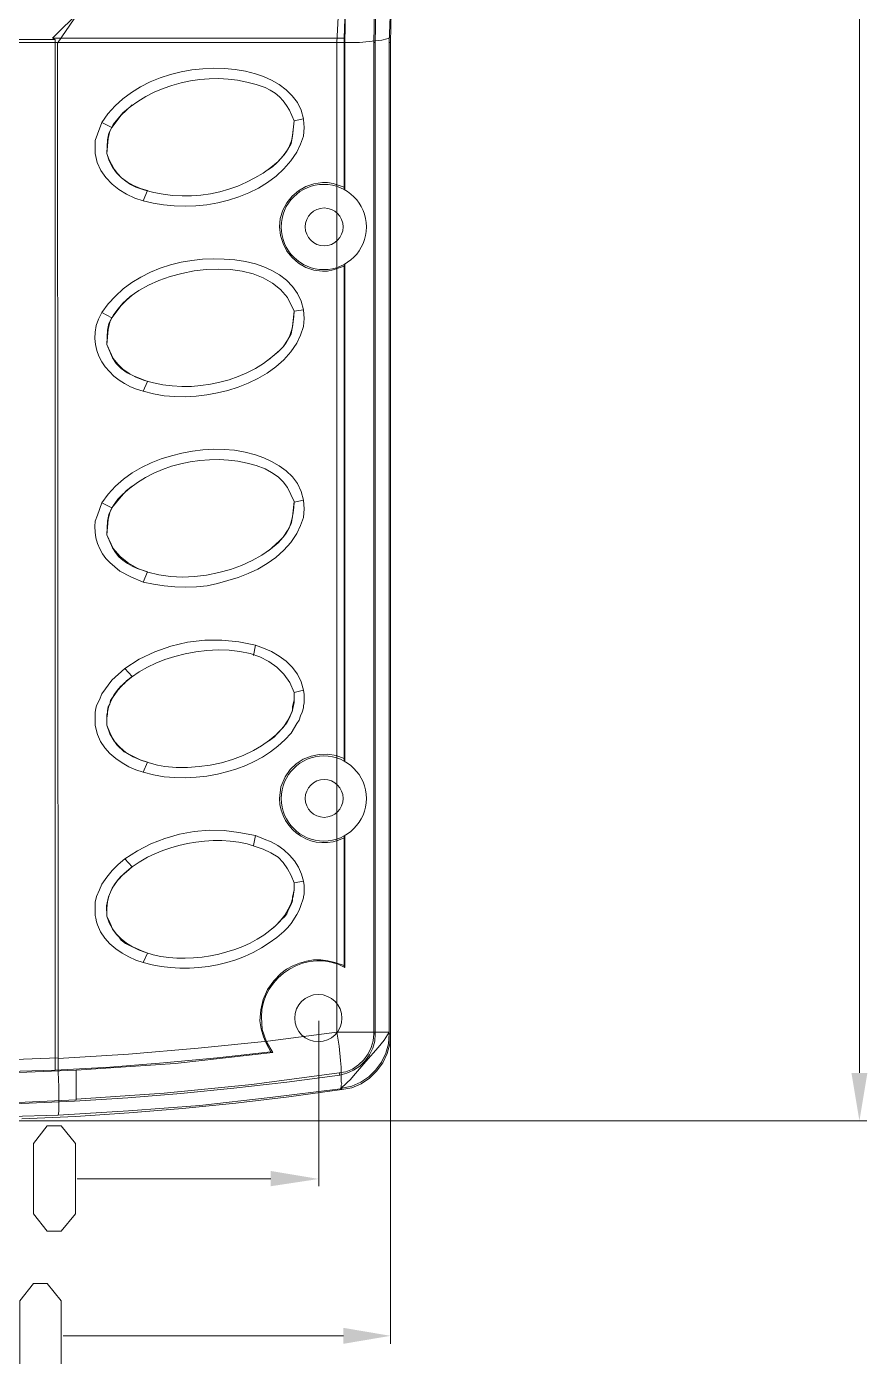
# Model space of a CAD drawing. Header units: millimetres. Extents: x 0 to 210, y 1 to 151.
# Drawn here: x 81.79 to 106.31, y 51.06 to 89.82 of the extents above; entities that cross this region are included whole.
import ezdxf

# ---------------------------------------------------------------- set-up
doc = ezdxf.new("R2010")
doc.units = ezdxf.units.MM

msp = doc.modelspace()

# ---------------------------------------------------------------- hatches: boundary and pattern name
h = msp.add_hatch(color=7)
h.dxf.hatch_style = 2
h.paths.add_polyline_path([(105.841692, 59.321766), (106.307302, 59.321766), (106.074497, 57.924937)])
h = msp.add_hatch(color=7)
h.dxf.hatch_style = 2
h.paths.add_polyline_path([(88.910425, 56.464615), (88.910425, 56.020169), (90.307254, 56.23181)])
h = msp.add_hatch(color=7)
h.dxf.hatch_style = 2
h.paths.add_polyline_path([(91.026833, 51.893173), (91.026833, 51.427563), (92.402498, 51.660368)])

# ---------------------------------------------------------------- linework, layer by layer
at = {"color": 7, "lineweight": 0}
for points in [[(95.280814, 103.618195), (94.784892, 102.817319), (94.317927, 101.999054), (93.880362, 101.164533), (93.472641, 100.314895), (93.095206, 99.451274), (92.748502, 98.574808), (92.432972, 97.686632), (92.149059, 96.787883), (91.897205, 95.879698), (91.677856, 94.963211), (91.491453, 94.039559), (91.338441, 93.10988), (91.219262, 92.175308), (91.134361, 91.23698), (91.084179, 90.296033), (91.069161, 89.353602)], [(95.979229, 103.173749), (95.49865, 102.395672), (95.046695, 101.601526), (94.623703, 100.792308), (94.230017, 99.969011), (93.865977, 99.132631), (93.531925, 98.284164), (93.228201, 97.424604), (92.955146, 96.554946), (92.713101, 95.676187), (92.502408, 94.78932), (92.323407, 93.895342), (92.17644, 92.995246), (92.061847, 92.09003), (91.979969, 91.180687), (91.931148, 90.268212), (91.915725, 89.353602)], [(96.042721, 103.131421), (95.558936, 102.359318), (95.104329, 101.570088), (94.679177, 100.764858), (94.283754, 99.944755), (93.918337, 99.110905), (93.583202, 98.264436), (93.278625, 97.406474), (93.004881, 96.538147), (92.762247, 95.660582), (92.550998, 94.774904), (92.371411, 93.882242), (92.223761, 92.983722), (92.108324, 92.080471), (92.025377, 91.173616), (91.975194, 90.264284), (91.958053, 89.353602)], [(96.40251, 102.898616), (95.92752, 102.138153), (95.48153, 101.361306), (95.064754, 100.569125), (94.677406, 99.762661), (94.3197, 98.942965), (93.991851, 98.111089), (93.694071, 97.268083), (93.426576, 96.414999), (93.189578, 95.552886), (92.983291, 94.682797), (92.807931, 93.805782), (92.66371, 92.922892), (92.550842, 92.035178), (92.469541, 91.143691), (92.420022, 90.249482), (92.402498, 89.353602)], [(90.836356, 89.353602), (90.963341, 91.766308), (91.106992, 92.862905), (91.290127, 93.956195), (91.514434, 95.043103), (91.781597, 96.120553), (92.093304, 97.185471), (92.451242, 98.234779), (92.857096, 99.265404), (93.312554, 100.27427), (94.010969, 101.734591), (94.667055, 101.438294), (95.174994, 101.247817), (95.25965, 101.247817), (95.344306, 101.268981)], [(92.36017, 89.353602), (92.423663, 90.89858), (92.511161, 92.057965), (92.654004, 93.212658), (92.85208, 94.359621), (93.105278, 95.495816), (93.413487, 96.618205), (93.776593, 97.723749), (94.194487, 98.809411), (94.667055, 99.872152), (95.344306, 101.268981)], [(91.047997, 89.480587), (91.078681, 90.339214), (91.123824, 91.198002), (91.188064, 92.055526), (91.27604, 92.910359), (91.392389, 93.761074), (91.541749, 94.606247), (91.728757, 95.44445), (91.958053, 96.274258), (92.36017, 97.586431), (92.82578, 98.87744), (93.333718, 100.147285)], [(82.688184, 89.332438), (87.38661, 96.189601)], [(82.540035, 89.480587), (88.21201, 95.089069)], [(106.074497, 59.321766), (106.074497, 95.152561)], [(66.222526, 89.353602), (90.836356, 89.353602)], [(82.624692, 89.438258), (74.434191, 89.438258)], [(91.047997, 89.480587), (82.540035, 89.480587)], [(82.540035, 89.480587), (82.624692, 89.438258)], [(82.624692, 89.438258), (82.624692, 59.406423)], [(82.709348, 59.766212), (82.688184, 89.332438)], [(92.36017, 88.380054), (92.36017, 89.459422), (92.339006, 89.480587), (92.296678, 89.459422), (92.148529, 89.417094), (91.492443, 89.353602), (90.836356, 89.353602)], [(90.836356, 89.353602), (90.836356, 60.506955)], [(91.047997, 89.353602), (91.047997, 89.480587)], [(91.069161, 89.353602), (91.047997, 89.353602)], [(91.047997, 85.141949), (91.047997, 89.353602)], [(91.069161, 89.353602), (91.069161, 85.078457)], [(91.958053, 89.353602), (91.915725, 89.353602)], [(91.915725, 89.353602), (91.915725, 60.464627)], [(91.958053, 89.353602), (91.958053, 60.464627)], [(92.36017, 89.353602), (92.402498, 89.353602)], [(92.36017, 88.380054), (92.36017, 89.353602)], [(92.402498, 89.353602), (92.402498, 60.464627)], [(83.979193, 87.025553), (84.162011, 87.277027), (84.369164, 87.506376), (84.598226, 87.713688), (84.846772, 87.899051), (85.112374, 88.062553), (85.392609, 88.204283), (85.685048, 88.324329), (85.987268, 88.422779), (86.296841, 88.499722), (86.611342, 88.555247), (86.928344, 88.589441), (87.245423, 88.602393), (87.560152, 88.594191), (87.870104, 88.564924), (88.172855, 88.514679), (88.465979, 88.443546)], [(88.465979, 88.443546), (88.700782, 88.361296), (88.932101, 88.256377), (89.153078, 88.128441), (89.356854, 87.977143), (89.536574, 87.802134), (89.685377, 87.603068), (89.796408, 87.379596), (89.862808, 87.131373)], [(92.36017, 88.380054), (92.36017, 60.506955)], [(89.587675, 87.067881), (89.527327, 87.228637), (89.454755, 87.380117), (89.369576, 87.521379), (89.271404, 87.651481), (89.159857, 87.769479), (89.034549, 87.874431), (88.895095, 87.965395), (88.741112, 88.041429), (88.480298, 88.131096), (88.213781, 88.201687), (87.942828, 88.253405), (87.668705, 88.286453), (87.392678, 88.301034), (87.116014, 88.297351), (86.83998, 88.275607), (86.565841, 88.236006), (86.294864, 88.17875), (86.028317, 88.104043), (85.767464, 88.012087), (85.513572, 87.903085), (85.267909, 87.777241), (85.03174, 87.634758), (84.806332, 87.475839), (84.592951, 87.300686), (84.444803, 87.131373), (84.317818, 86.96206), (84.211998, 86.771584), (84.16967, 86.559943), (84.127342, 86.115497)], [(84.868084, 87.533491), (84.698772, 87.385342), (84.550623, 87.237194), (84.27549, 86.877404)], [(85.185546, 84.739832), (84.941338, 84.82141), (84.705038, 84.930821), (84.482636, 85.067059), (84.28012, 85.229119), (84.10348, 85.415997), (83.958707, 85.626689), (83.851789, 85.860191), (83.788716, 86.115497), (83.788716, 86.496451), (83.852208, 86.686927), (83.979193, 87.025553)], [(84.27549, 86.877404), (83.979193, 87.025553)], [(84.127342, 86.115497), (84.18769, 85.954741), (84.260262, 85.803261), (84.345441, 85.661999), (84.443612, 85.531897), (84.55516, 85.413899), (84.680468, 85.308947), (84.819922, 85.217983), (84.973905, 85.141949), (85.234327, 85.051895), (85.500585, 84.981055), (85.771393, 84.929208), (86.045469, 84.896132), (86.321529, 84.881605), (86.59829, 84.885407), (86.874468, 84.907315), (87.148779, 84.947107), (87.419941, 85.004563), (87.686669, 85.079459), (87.947681, 85.171576), (88.201692, 85.28069), (88.44742, 85.40658), (88.68358, 85.549025), (88.90889, 85.707803), (89.122065, 85.882692), (89.270214, 86.052005), (89.397198, 86.221318), (89.503019, 86.411794), (89.545347, 86.623435), (89.587675, 87.067881)], [(84.27549, 86.877404), (84.190834, 86.708091), (84.148506, 86.517615), (84.127342, 86.115497)], [(89.587675, 87.067881), (89.545347, 86.644599), (89.513659, 86.490254), (89.460029, 86.344631), (89.387485, 86.207656), (89.29905, 86.079254), (89.197752, 85.95935), (89.086616, 85.847871), (88.968667, 85.744741), (88.846932, 85.649887)], [(89.587675, 87.067881), (89.862808, 87.131373)], [(89.862808, 87.110209), (89.883972, 86.877404), (89.862808, 86.623435), (89.778152, 86.39063), (89.672332, 86.157825)], [(84.127342, 86.115497), (84.19518, 85.905214), (84.29214, 85.71743), (84.415134, 85.551662), (84.561073, 85.407426), (84.72687, 85.284238), (84.909437, 85.181615), (85.105686, 85.099073), (85.31253, 85.036129)], [(85.185546, 84.739832), (85.478561, 84.670586), (85.781941, 84.621218), (86.093106, 84.591978), (86.409475, 84.583118), (86.728466, 84.594889), (87.047499, 84.627542), (87.363994, 84.681328), (87.675368, 84.756498), (87.979041, 84.853304), (88.272433, 84.971996), (88.552962, 85.112825), (88.818047, 85.276044), (89.065107, 85.461902), (89.291562, 85.67065), (89.49483, 85.902541), (89.672332, 86.157825)], [(91.047997, 85.141949), (90.730536, 85.24777), (90.561223, 85.268934), (90.413075, 85.268934), (90.164122, 85.235712), (89.929922, 85.154813), (89.716365, 85.031768), (89.529342, 84.872107), (89.374743, 84.681362), (89.258458, 84.465062), (89.186378, 84.22874), (89.164394, 83.977925), (89.192295, 83.728209), (89.266246, 83.492176), (89.381532, 83.275604), (89.533442, 83.084271), (89.717264, 82.923957), (89.928285, 82.800441), (90.161792, 82.719501), (90.413075, 82.686915), (90.561223, 82.686915), (90.730536, 82.729244), (91.047997, 82.835064)], [(85.31253, 85.036129), (85.185546, 84.739832)], [(91.047997, 85.141949), (91.047997, 85.078457)], [(83.979193, 81.480563), (84.166998, 81.733304), (84.377136, 81.963224), (84.607465, 82.170522), (84.855849, 82.3554), (85.120147, 82.51806), (85.39822, 82.658704), (85.687929, 82.777532), (85.987135, 82.874747), (86.293699, 82.950549), (86.605482, 83.005141), (86.920344, 83.038724), (87.236147, 83.0515), (87.550751, 83.043669), (87.862017, 83.015434), (88.167806, 82.966996), (88.465979, 82.898556)], [(89.587675, 81.522891), (89.397198, 81.925008), (89.197694, 82.154863), (88.959993, 82.344644), (88.689402, 82.49607), (88.391227, 82.610857), (88.070773, 82.690724), (87.733348, 82.737387), (87.384257, 82.752564), (87.028805, 82.737974), (86.6723, 82.695333), (86.320046, 82.626358), (85.97735, 82.532768), (85.649519, 82.41628), (85.341857, 82.278611), (85.059671, 82.121479), (84.808267, 81.946601), (84.592951, 81.755696), (84.444803, 81.586383), (84.317818, 81.395906), (84.211998, 81.20543), (84.16967, 80.993789), (84.127342, 80.549343)], [(88.465979, 82.898556), (88.704009, 82.816293), (88.937409, 82.709766), (89.159433, 82.579049), (89.363336, 82.424216), (89.542371, 82.245343), (89.689792, 82.042502), (89.798853, 81.815769), (89.862808, 81.565219)], [(91.047997, 82.877392), (91.047997, 82.835064)], [(91.047997, 68.485815), (91.047997, 82.835064)], [(91.069161, 82.898556), (91.069161, 68.422323)], [(84.868084, 81.988501), (84.698772, 81.840352), (84.550623, 81.692203), (84.27549, 81.332414)], [(85.185546, 79.194842), (84.998065, 79.250591), (84.817809, 79.323293), (84.646434, 79.411805), (84.485593, 79.514981), (84.33694, 79.631679), (84.202129, 79.760753), (84.082813, 79.901061), (83.980648, 80.051458), (83.897286, 80.2108), (83.834382, 80.377943), (83.79359, 80.551743), (83.776563, 80.731056), (83.784956, 80.914739), (83.820423, 81.101647), (83.884617, 81.290636), (83.979193, 81.480563)], [(84.27549, 81.332414), (83.979193, 81.480563)], [(84.127342, 80.549343), (84.317818, 80.147225), (84.444803, 79.977913), (84.592951, 79.829764), (84.783428, 79.70278), (84.973905, 79.596959), (85.228825, 79.504289), (85.491962, 79.431276), (85.76168, 79.377678), (86.036342, 79.343255), (86.314311, 79.327763), (86.593949, 79.330961), (86.873621, 79.352608), (87.151689, 79.392461), (87.426516, 79.450279), (87.696466, 79.52582), (87.959901, 79.618841), (88.215184, 79.729102), (88.46068, 79.856361), (88.694749, 80.000375), (88.915757, 80.160902), (89.122065, 80.337702), (89.270214, 80.485851), (89.397198, 80.676327), (89.503019, 80.866804), (89.545347, 81.078445), (89.587675, 81.522891)], [(89.587675, 81.522891), (89.58164, 81.367765), (89.56618, 81.210588), (89.539312, 81.054139), (89.499051, 80.901196), (89.443412, 80.754535), (89.370413, 80.616936), (89.278068, 80.491175), (89.164394, 80.38003), (88.846932, 80.104897)], [(89.587675, 81.522891), (89.862808, 81.565219)], [(89.862808, 81.565219), (89.883972, 81.31125), (89.862808, 81.078445), (89.778152, 80.824476), (89.672332, 80.591671)], [(84.27549, 81.332414), (84.190834, 81.163101), (84.148506, 80.972625), (84.127342, 80.549343)], [(84.127342, 80.549343), (84.296654, 80.168389), (84.402475, 79.999077), (84.550623, 79.850928), (84.719936, 79.723944), (84.910413, 79.639287), (85.31253, 79.469975)], [(85.185546, 79.194842), (85.492495, 79.113676), (85.80152, 79.060003), (86.11195, 79.03205), (86.423116, 79.028042), (86.734347, 79.046207), (87.044976, 79.084772), (87.354331, 79.141962), (87.661744, 79.216006), (87.955544, 79.307828), (88.246732, 79.421082), (88.530546, 79.556501), (88.802223, 79.714817), (89.057002, 79.89676), (89.290121, 80.103062), (89.496819, 80.334455), (89.672332, 80.591671)], [(85.31253, 79.469975), (85.185546, 79.194842)], [(83.979193, 75.935573), (84.165497, 76.189041), (84.377756, 76.418874), (84.612658, 76.625245), (84.866894, 76.808326), (85.137151, 76.968293), (85.42012, 77.105318), (85.712488, 77.219575), (86.010945, 77.311238), (86.315466, 77.384182), (86.622174, 77.441281), (86.930312, 77.480416), (87.239123, 77.499466), (87.547852, 77.49631), (87.855742, 77.468828), (88.162036, 77.414899), (88.465979, 77.332402)], [(89.587675, 75.977901), (89.397198, 76.380018), (89.270214, 76.549331), (89.122065, 76.69748), (88.931589, 76.824464), (88.741112, 76.930285), (88.485859, 77.022567), (88.222505, 77.095331), (87.952672, 77.1488), (87.67798, 77.183195), (87.400052, 77.198742), (87.120509, 77.195662), (86.840972, 77.17418), (86.563063, 77.134518), (86.288403, 77.0769), (86.018613, 77.001548), (85.755315, 76.908686), (85.50013, 76.798538), (85.25468, 76.671326), (85.020586, 76.527274), (84.799469, 76.366605), (84.592951, 76.189542), (84.444803, 76.041393), (84.317818, 75.850916), (84.211998, 75.660439), (84.16967, 75.448799), (84.127342, 75.004353)], [(88.465979, 77.332402), (88.702055, 77.24801), (88.934284, 77.143248), (89.155806, 77.016925), (89.359765, 76.86785), (89.539302, 76.694834), (89.68756, 76.496685), (89.797681, 76.272214), (89.862808, 76.020229)], [(84.868084, 76.422346), (84.698772, 76.295362), (84.550623, 76.126049), (84.27549, 75.787424)], [(84.127342, 75.004353), (84.317818, 74.602235), (84.519234, 74.370885), (84.75799, 74.180256), (85.02891, 74.028534), (85.326816, 73.913906), (85.646531, 73.834559), (85.982878, 73.788679), (86.330679, 73.774451), (86.684757, 73.790063), (87.039934, 73.833701), (87.391033, 73.903552), (87.732878, 73.997801), (88.06029, 74.114635), (88.368092, 74.25224), (88.651107, 74.408803), (88.904157, 74.58251), (89.122065, 74.771548), (89.270214, 74.940861), (89.397198, 75.131337), (89.503019, 75.321814), (89.545347, 75.533455), (89.587675, 75.977901)], [(89.587675, 75.956737), (89.862808, 76.020229)], [(89.862808, 76.020229), (89.883972, 75.76626), (89.862808, 75.512291), (89.778152, 75.279486), (89.672332, 75.046681)], [(85.185546, 73.628687), (84.825756, 73.776836), (84.508295, 73.946149), (84.211998, 74.200118), (84.10019, 74.318287), (84.003251, 74.451755), (83.922159, 74.597533), (83.857896, 74.752632), (83.811441, 74.914064), (83.783772, 75.07884), (83.775871, 75.243972), (83.788716, 75.40647), (83.852208, 75.575783), (83.979193, 75.935573)], [(84.27549, 75.787424), (83.979193, 75.935573)], [(84.27549, 75.787424), (84.190834, 75.596947), (84.148506, 75.40647), (84.127342, 75.004353)], [(89.587675, 75.956737), (89.579022, 75.803171), (89.562956, 75.648187), (89.536863, 75.494403), (89.498125, 75.344433), (89.444125, 75.200896), (89.372248, 75.066407), (89.279876, 74.943583), (89.164394, 74.83504), (88.846932, 74.538743)], [(84.127342, 75.004353), (84.296654, 74.623399), (84.379281, 74.488152), (84.481278, 74.368537), (84.599296, 74.263589), (84.729989, 74.17234), (84.870007, 74.093822), (85.016002, 74.027068), (85.164626, 73.971111), (85.31253, 73.924985)], [(85.185546, 73.628687), (85.492322, 73.565474), (85.802512, 73.51789), (86.114802, 73.487907), (86.427877, 73.477496), (86.740424, 73.48863), (87.051127, 73.52328), (87.358671, 73.583418), (87.661744, 73.671016), (87.958409, 73.762403), (88.250601, 73.874604), (88.53408, 74.008721), (88.804604, 74.165858), (89.057932, 74.347119), (89.289824, 74.553607), (89.496037, 74.786427), (89.672332, 75.046681)], [(85.31253, 73.924985), (85.185546, 73.628687)], [(88.465979, 71.787412), (87.979457, 71.889779), (87.482543, 71.93809), (86.981909, 71.932657), (86.484227, 71.873788), (85.996167, 71.761794), (85.524403, 71.596985), (85.075604, 71.379671), (84.656444, 71.110161)], [(88.402487, 71.491115), (88.465979, 71.787412)], [(88.465979, 71.787412), (88.700782, 71.705161), (88.932101, 71.600242), (89.153078, 71.472307), (89.356854, 71.321009), (89.536574, 71.146), (89.685377, 70.946933), (89.796408, 70.723462), (89.862808, 70.475239)], [(89.587675, 70.411747), (89.461372, 70.701173), (89.29398, 70.947092), (89.09028, 71.151882), (88.855051, 71.317917), (88.593071, 71.447574), (88.309119, 71.543229), (88.007974, 71.60726), (87.694416, 71.642041), (87.373222, 71.64995), (87.049174, 71.633363), (86.727048, 71.594655), (86.411624, 71.536204), (86.107682, 71.460386), (85.819999, 71.369576), (85.553356, 71.266152), (85.31253, 71.152489), (85.073149, 71.012811), (84.843713, 70.854704), (84.632283, 70.677104), (84.446919, 70.478942), (84.295683, 70.259154), (84.186634, 70.016673), (84.127833, 69.750431), (84.127342, 69.459363)], [(83.979193, 70.369418), (84.27549, 70.771536), (84.656444, 71.110161)], [(84.868084, 70.877356), (84.656444, 71.110161)], [(84.868084, 70.877356), (84.698772, 70.750372), (84.63528, 70.665716), (84.550623, 70.602223), (84.465967, 70.517567), (84.338982, 70.348254), (84.296654, 70.263598), (84.233162, 70.178942), (84.211998, 70.073121), (84.16967, 69.988465), (84.148506, 69.882644), (84.148506, 69.776824), (84.127342, 69.671004), (84.127342, 69.459363)], [(85.185546, 68.083697), (84.975693, 68.156666), (84.770416, 68.247471), (84.573596, 68.356423), (84.389115, 68.483831), (84.220854, 68.630006), (84.072695, 68.795257), (83.948519, 68.979895), (83.852208, 69.18423), (83.831044, 69.29005), (83.788716, 69.459363), (83.788716, 69.840316), (83.80988, 69.946137), (83.831044, 70.030793), (83.915701, 70.200106), (83.979193, 70.369418)], [(84.127342, 69.459363), (84.219529, 69.209157), (84.346324, 68.995092), (84.503707, 68.814055), (84.687661, 68.662932), (84.894168, 68.538611), (85.11921, 68.437981), (85.358769, 68.357927), (85.608827, 68.295338), (85.820468, 68.25301), (86.152292, 68.228355), (86.485169, 68.227001), (86.817278, 68.249135), (87.146795, 68.294941), (87.471897, 68.364607), (87.790762, 68.458318), (88.101566, 68.57626), (88.402487, 68.71862), (88.641868, 68.858299), (88.871304, 69.016405), (89.082734, 69.194006), (89.268098, 69.392167), (89.419334, 69.611955), (89.528383, 69.854437), (89.587183, 70.120678), (89.587675, 70.411747)], [(89.587675, 70.411747), (89.587675, 70.200106), (89.545347, 69.988465), (89.545347, 69.882644), (89.503019, 69.797988), (89.460691, 69.692168), (89.376034, 69.522855), (89.292684, 69.415778), (89.199447, 69.317563), (89.104555, 69.221465), (89.016245, 69.120737), (88.846932, 68.993753)], [(89.587675, 70.411747), (89.862808, 70.475239)], [(89.862808, 70.475239), (89.883972, 70.348254), (89.883972, 70.094285), (89.862808, 70.030793), (89.862808, 69.967301), (89.82048, 69.840316), (89.778152, 69.734496), (89.735824, 69.607511), (89.672332, 69.501691)], [(84.127342, 69.459363), (84.211998, 69.247722), (84.296654, 69.078409), (84.360146, 68.972589), (84.423639, 68.887932), (84.63528, 68.676292), (85.100889, 68.443487), (85.31253, 68.379994)], [(85.185546, 68.083697), (85.493088, 68.007118), (85.802561, 67.955655), (86.113283, 67.928067), (86.424571, 67.923115), (86.735743, 67.939558), (87.046117, 67.976157), (87.355011, 68.031672), (87.661744, 68.104861), (87.923471, 68.185554), (88.179503, 68.283202), (88.428177, 68.397831), (88.667831, 68.529466), (88.896804, 68.678131), (89.113434, 68.843852), (89.31606, 69.026652), (89.503019, 69.226558), (89.672332, 69.501691)], [(91.047997, 68.485815), (90.813789, 68.571486), (90.570168, 68.610931), (90.324688, 68.605576), (90.084899, 68.556847), (89.858354, 68.46617), (89.652606, 68.334971), (89.475206, 68.164677), (89.333706, 67.956713), (89.206722, 67.660416), (89.164394, 67.32179), (89.177688, 67.146272), (89.213096, 66.979453), (89.268861, 66.822443), (89.34323, 66.676352), (89.434447, 66.542289), (89.540759, 66.421366), (89.660409, 66.314691), (89.791644, 66.223374), (89.932709, 66.148526), (90.081848, 66.091256), (90.237308, 66.052674), (90.397334, 66.03389), (90.56017, 66.036013), (90.724063, 66.060155), (90.887256, 66.107423), (91.047997, 66.17893)], [(85.31253, 68.379994), (85.185546, 68.083697)], [(91.047997, 68.485815), (91.047997, 68.422323)], [(88.465979, 66.242422), (87.979205, 66.327078), (87.54592, 66.385602), (87.109626, 66.395332), (86.674389, 66.3587), (86.244279, 66.278136), (85.823362, 66.156071), (85.415705, 65.994934), (85.025377, 65.797158), (84.656444, 65.565171)], [(89.587675, 64.866756), (89.503019, 65.078397), (89.397198, 65.268874), (89.270214, 65.459351), (89.122065, 65.607499), (88.908205, 65.733461), (88.685312, 65.83956), (88.454629, 65.926455), (88.2174, 65.994802), (87.974867, 66.045259), (87.728274, 66.078483), (87.478864, 66.095131), (87.22788, 66.095861), (86.976565, 66.081329), (86.726163, 66.052193), (86.477916, 66.009111), (86.233069, 65.952739), (85.992863, 65.883734), (85.758543, 65.802755), (85.531351, 65.710457), (85.31253, 65.607499), (85.072932, 65.46681), (84.841977, 65.30725), (84.628407, 65.127742), (84.440967, 64.927206), (84.288397, 64.704564), (84.179442, 64.458736), (84.122842, 64.188644), (84.127342, 63.893209)], [(88.402487, 65.946125), (88.465979, 66.242422)], [(88.465979, 66.242422), (88.719948, 66.136601), (88.921226, 66.056122), (89.114294, 65.950308), (89.294912, 65.821403), (89.458839, 65.671653), (89.601833, 65.503301), (89.719653, 65.318593), (89.808059, 65.119773), (89.862808, 64.909085)], [(91.047997, 66.221258), (91.047997, 66.17893)], [(91.047997, 62.454051), (91.047997, 66.17893)], [(91.069161, 66.242422), (91.069161, 62.390559)], [(83.979193, 64.824428), (84.126035, 65.031241), (84.285675, 65.223371), (84.461387, 65.401216), (84.656444, 65.565171)], [(84.868084, 65.332366), (84.656444, 65.565171)], [(84.868084, 65.332366), (84.698772, 65.184218), (84.63528, 65.120725), (84.550623, 65.057233), (84.465967, 64.972577), (84.338982, 64.803264), (84.252143, 64.643227), (84.190569, 64.477734), (84.150291, 64.305693), (84.127342, 64.126013), (84.127342, 63.893209)], [(85.185546, 62.538707), (84.975693, 62.611676), (84.770416, 62.702481), (84.573596, 62.811432), (84.389115, 62.938841), (84.220854, 63.085015), (84.072695, 63.250267), (83.948519, 63.434905), (83.852208, 63.63924), (83.831044, 63.723896), (83.80988, 63.829716), (83.788716, 63.914373), (83.788716, 64.295326), (83.831044, 64.464639), (83.915701, 64.655116), (83.979193, 64.824428)], [(84.127342, 63.893209), (84.19919, 63.701361), (84.294729, 63.526874), (84.412229, 63.369446), (84.549958, 63.228774), (84.706182, 63.104557), (84.879171, 62.996493), (85.067193, 62.904279), (85.268516, 62.827613), (85.481407, 62.766194), (85.704136, 62.719719), (85.934969, 62.687886), (86.172176, 62.670394), (86.414025, 62.666939), (86.658784, 62.67722), (86.90472, 62.700935), (87.150102, 62.737782), (87.393198, 62.787458), (87.632277, 62.849662), (87.865606, 62.924092), (88.091453, 63.010445), (88.308087, 63.10842), (88.513776, 63.217713), (88.706788, 63.338024), (88.885391, 63.469051), (89.047854, 63.61049), (89.192444, 63.76204), (89.317429, 63.923399), (89.421078, 64.094265), (89.501659, 64.274336), (89.55744, 64.46331), (89.58669, 64.660884), (89.587675, 64.866756)], [(89.587675, 64.866756), (89.587675, 64.655116), (89.545347, 64.443475), (89.545347, 64.337654), (89.503019, 64.231834), (89.418363, 64.062521), (89.376034, 63.956701), (89.312542, 63.872044), (89.227886, 63.808552), (89.164394, 63.723896), (89.016245, 63.575747), (88.846932, 63.448763)], [(89.587675, 64.866756), (89.862808, 64.909085)], [(89.862808, 64.909085), (89.883972, 64.7821), (89.883972, 64.528131), (89.862808, 64.464639), (89.862808, 64.422311), (89.778152, 64.168342), (89.735824, 64.062521), (89.672332, 63.935537)], [(84.127342, 63.893209), (84.211998, 63.702732), (84.254326, 63.618075), (84.296654, 63.512255), (84.423639, 63.342942), (84.487131, 63.27945), (84.550623, 63.194794), (84.673606, 63.096761), (84.813322, 63.026142), (84.959255, 62.965775), (85.100889, 62.898497), (85.31253, 62.81384)], [(85.185546, 62.538707), (85.447783, 62.472957), (85.715253, 62.423818), (85.986674, 62.391233), (86.260764, 62.375148), (86.53624, 62.375507), (86.811822, 62.392253), (87.086226, 62.425332), (87.358171, 62.474686), (87.626376, 62.54026), (87.889557, 62.621999), (88.146434, 62.719847), (88.395724, 62.833748), (88.636145, 62.963645), (88.866416, 63.109484), (89.085254, 63.271209), (89.291378, 63.448763), (89.397198, 63.554583), (89.503019, 63.681568), (89.672332, 63.935537)], [(85.31253, 62.81384), (85.185546, 62.538707)], [(91.047997, 62.454051), (90.772864, 62.538707), (90.573494, 62.594106), (90.36739, 62.618668), (90.158434, 62.614228), (89.950507, 62.582623), (89.747491, 62.525686), (89.553267, 62.445254), (89.371717, 62.343163), (89.206722, 62.221246), (88.995081, 62.009605), (88.815385, 61.753172), (88.690583, 61.464762), (88.6175, 61.157767), (88.592963, 60.84558), (88.631902, 60.604674), (88.697064, 60.371769), (88.789541, 60.148257), (88.910425, 59.935525)], [(91.069161, 62.390559), (90.87003, 62.48767), (90.664985, 62.552187), (90.456638, 62.585749), (90.247598, 62.589997), (90.040476, 62.56657), (89.837883, 62.517109), (89.642428, 62.443253), (89.456722, 62.346643), (89.283376, 62.228918), (89.125, 62.091719), (88.984204, 61.936686), (88.863599, 61.765457), (88.765795, 61.579675), (88.693402, 61.380978), (88.649031, 61.171007), (88.635291, 60.951401), (88.656456, 60.591611), (88.78344, 60.231822), (88.973917, 59.914361)], [(91.047997, 62.454051), (91.047997, 62.411723), (91.069161, 62.390559)], [(92.402498, 62.475215), (92.402498, 51.427563)], [(81.654678, 57.986032), (83.215862, 58.056778), (84.775326, 58.155824), (86.332496, 58.283168), (87.886798, 58.438811), (89.437659, 58.622752), (90.984505, 58.834992), (91.273893, 58.892313), (91.544311, 59.00738), (91.789226, 59.172233), (92.0021, 59.378909), (92.1764, 59.619448), (92.30559, 59.885888), (92.383135, 60.170268), (92.402498, 60.464627)], [(82.709348, 59.745048), (84.762264, 59.872033), (86.794016, 60.041345), (88.825768, 60.252986), (90.836356, 60.506955), (90.899848, 60.104837), (90.942177, 59.681556), (90.963341, 59.491079), (90.963341, 59.067797), (90.984505, 59.004305), (90.963341, 58.961977), (90.963341, 58.919649), (90.942177, 58.856156)], [(83.23845, 58.559859), (85.799304, 58.729172), (88.360158, 58.983141), (90.899848, 59.321766), (91.101978, 59.35697), (91.292409, 59.436796), (91.466256, 59.554313), (91.618634, 59.702588), (91.744655, 59.874688), (91.839435, 60.063683), (91.898086, 60.26264), (91.915725, 60.464627)], [(90.307254, 60.84558), (90.307254, 56.020169)], [(90.836356, 60.506955), (92.36017, 60.506955)], [(90.921013, 59.258274), (91.12829, 59.311209), (91.324469, 59.40133), (91.504007, 59.524024), (91.661359, 59.674677), (91.790983, 59.848678), (91.887335, 60.041411), (91.944873, 60.248265), (91.958053, 60.464627)], [(92.36017, 60.506955), (92.212022, 60.27415), (92.042709, 60.062509), (91.68292, 59.660392), (91.32313, 59.23711), (91.238474, 59.13129), (91.132653, 59.046633), (90.942177, 58.856156)], [(90.984505, 58.877321), (91.268587, 58.938161), (91.532092, 59.051279), (91.769291, 59.21019), (91.974455, 59.408407), (92.141854, 59.639445), (92.265759, 59.896818), (92.340441, 60.17404), (92.36017, 60.464627)], [(91.915725, 60.464627), (91.958053, 60.464627)], [(92.36017, 60.506955), (92.36017, 60.464627)], [(92.36017, 60.464627), (92.402498, 60.464627)], [(74.349535, 59.766212), (77.143194, 59.660392), (79.915689, 59.660392), (82.709348, 59.766212)], [(82.624692, 59.406423), (84.211998, 59.491079), (85.77814, 59.618064), (87.344282, 59.766212), (88.910425, 59.935525)], [(82.709348, 59.766212), (82.709348, 59.34293), (82.730512, 58.919649), (82.730512, 58.20007), (82.709348, 58.094249)], [(83.23845, 59.406423), (86.116765, 59.596899), (88.973917, 59.914361)], [(88.973917, 59.914361), (88.952753, 59.914361), (88.910425, 59.935525)], [(73.820432, 59.406423), (76.952717, 59.279438), (80.106165, 59.279438), (83.23845, 59.406423)], [(74.434191, 59.406423), (77.164358, 59.321766), (79.894525, 59.321766), (82.624692, 59.406423)], [(83.23845, 58.538695), (83.23845, 59.406423)], [(90.921013, 59.258274), (90.899848, 59.321766)], [(66.13787, 59.258274), (67.678841, 59.052172), (69.223002, 58.873551), (70.769898, 58.722409), (72.319072, 58.598748), (73.870069, 58.502567), (75.422434, 58.433867), (76.97571, 58.392646), (78.529441, 58.378906), (80.083173, 58.392646), (81.636449, 58.433867), (83.188813, 58.502567), (84.73981, 58.598748), (86.288985, 58.722409), (87.83588, 58.873551), (89.380041, 59.052172), (90.921013, 59.258274)], [(73.820432, 58.538695), (76.169646, 58.432875), (78.518859, 58.390547), (80.889237, 58.432875), (83.23845, 58.538695)], [(82.709348, 58.094249), (84.762264, 58.221234), (86.836344, 58.369383), (88.88926, 58.602187), (90.942177, 58.856156)], [(90.942177, 58.856156), (90.963341, 58.856156), (90.963341, 58.877321), (90.984505, 58.877321)], [(90.984505, 58.834992), (90.984505, 58.877321)], [(74.349535, 58.094249), (77.143194, 58.009593), (79.915689, 58.009593), (82.709348, 58.094249)], [(78.603515, 57.924937), (106.286138, 57.924937)], [(88.910425, 56.23181), (83.259614, 56.23181)], [(91.026833, 51.660368), (82.857496, 51.660368)]]:
    msp.add_lwpolyline(points, dxfattribs=at)
for points in [[(82.391887, 54.707996), (81.989769, 55.215934), (81.989769, 57.26885), (82.391887, 57.776788), (82.794004, 57.776788), (83.217286, 57.26885), (83.217286, 55.215934), (82.794004, 54.707996)], [(81.989769, 50.11539), (81.587651, 50.644492), (81.587651, 52.676244), (81.989769, 53.184182), (82.391887, 53.184182), (82.794004, 52.676244), (82.794004, 50.644492), (82.391887, 50.11539)]]:
    msp.add_lwpolyline(points, close=True, dxfattribs=at)
for centre, radius in [((90.455403, 83.977262), 1.242407), ((90.465985, 83.978917), 0.552419), ((90.455403, 67.321393), 1.241944), ((90.465985, 67.322782), 0.552419), ((90.296677, 60.919456), 0.688293)]:
    msp.add_circle(centre, radius, dxfattribs=at)

doc.saveas('drawing.dxf')
